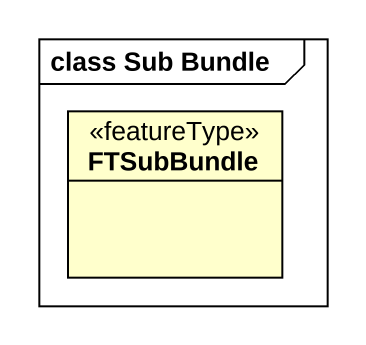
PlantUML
@startuml
mainframe class Sub Bundle
hide circle
hide empty members
class FTSubBundle <<featureType>>
@enduml
